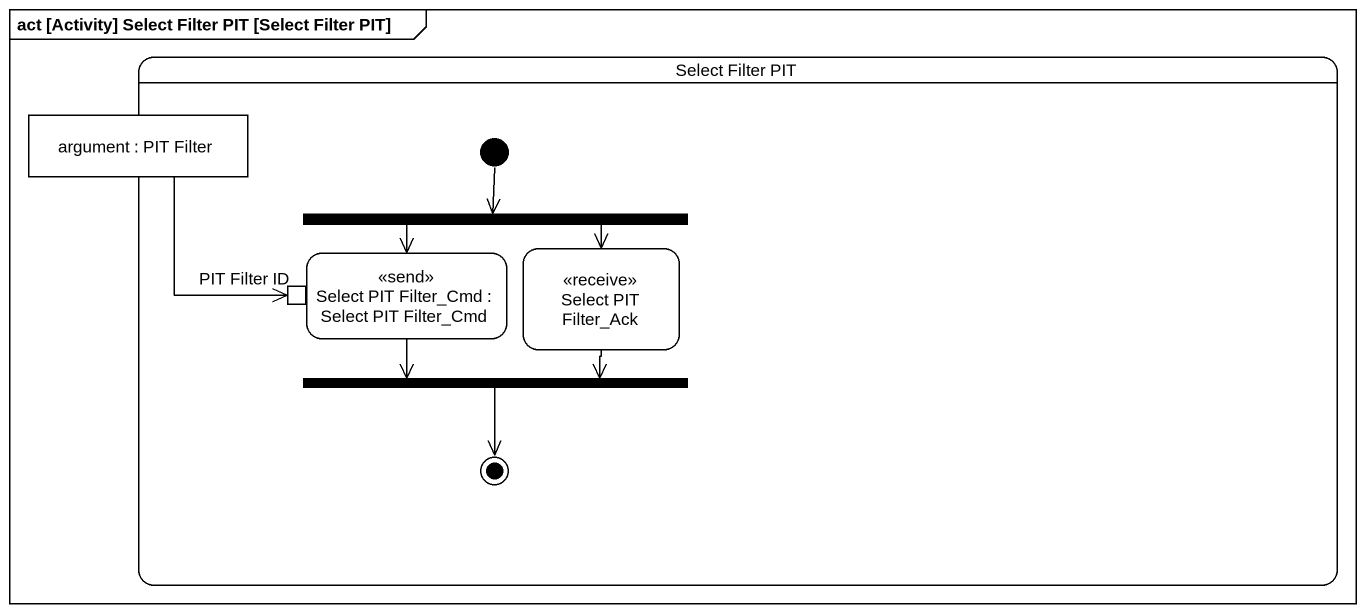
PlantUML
@startuml
mainframe act [Activity] Select Filter PIT [Select Filter PIT]
hide empty description
state "Select Filter PIT" as Select_Filter_PIT {
  state "argument : PIT Filter" as argument <<object>>
  state fork1 <<fork>>
  state "Select PIT Filter_Cmd : Select PIT Filter_Cmd" as Select_PIT_Filter_Cmd <<send>> {
    state "PIT Filter ID" as PIT_Filter_ID <<inputPin>>
  }
  state "Select PIT Filter_Ack" as Select_PIT_Filter_Ack <<receive>>
  state fork2 <<join>>
  [*] --> fork1
  fork2 --> [*]
}
argument --> PIT_Filter_ID
fork1 --> Select_PIT_Filter_Cmd
fork1 --> Select_PIT_Filter_Ack
Select_PIT_Filter_Cmd --> fork2
Select_PIT_Filter_Ack --> fork2
@enduml
